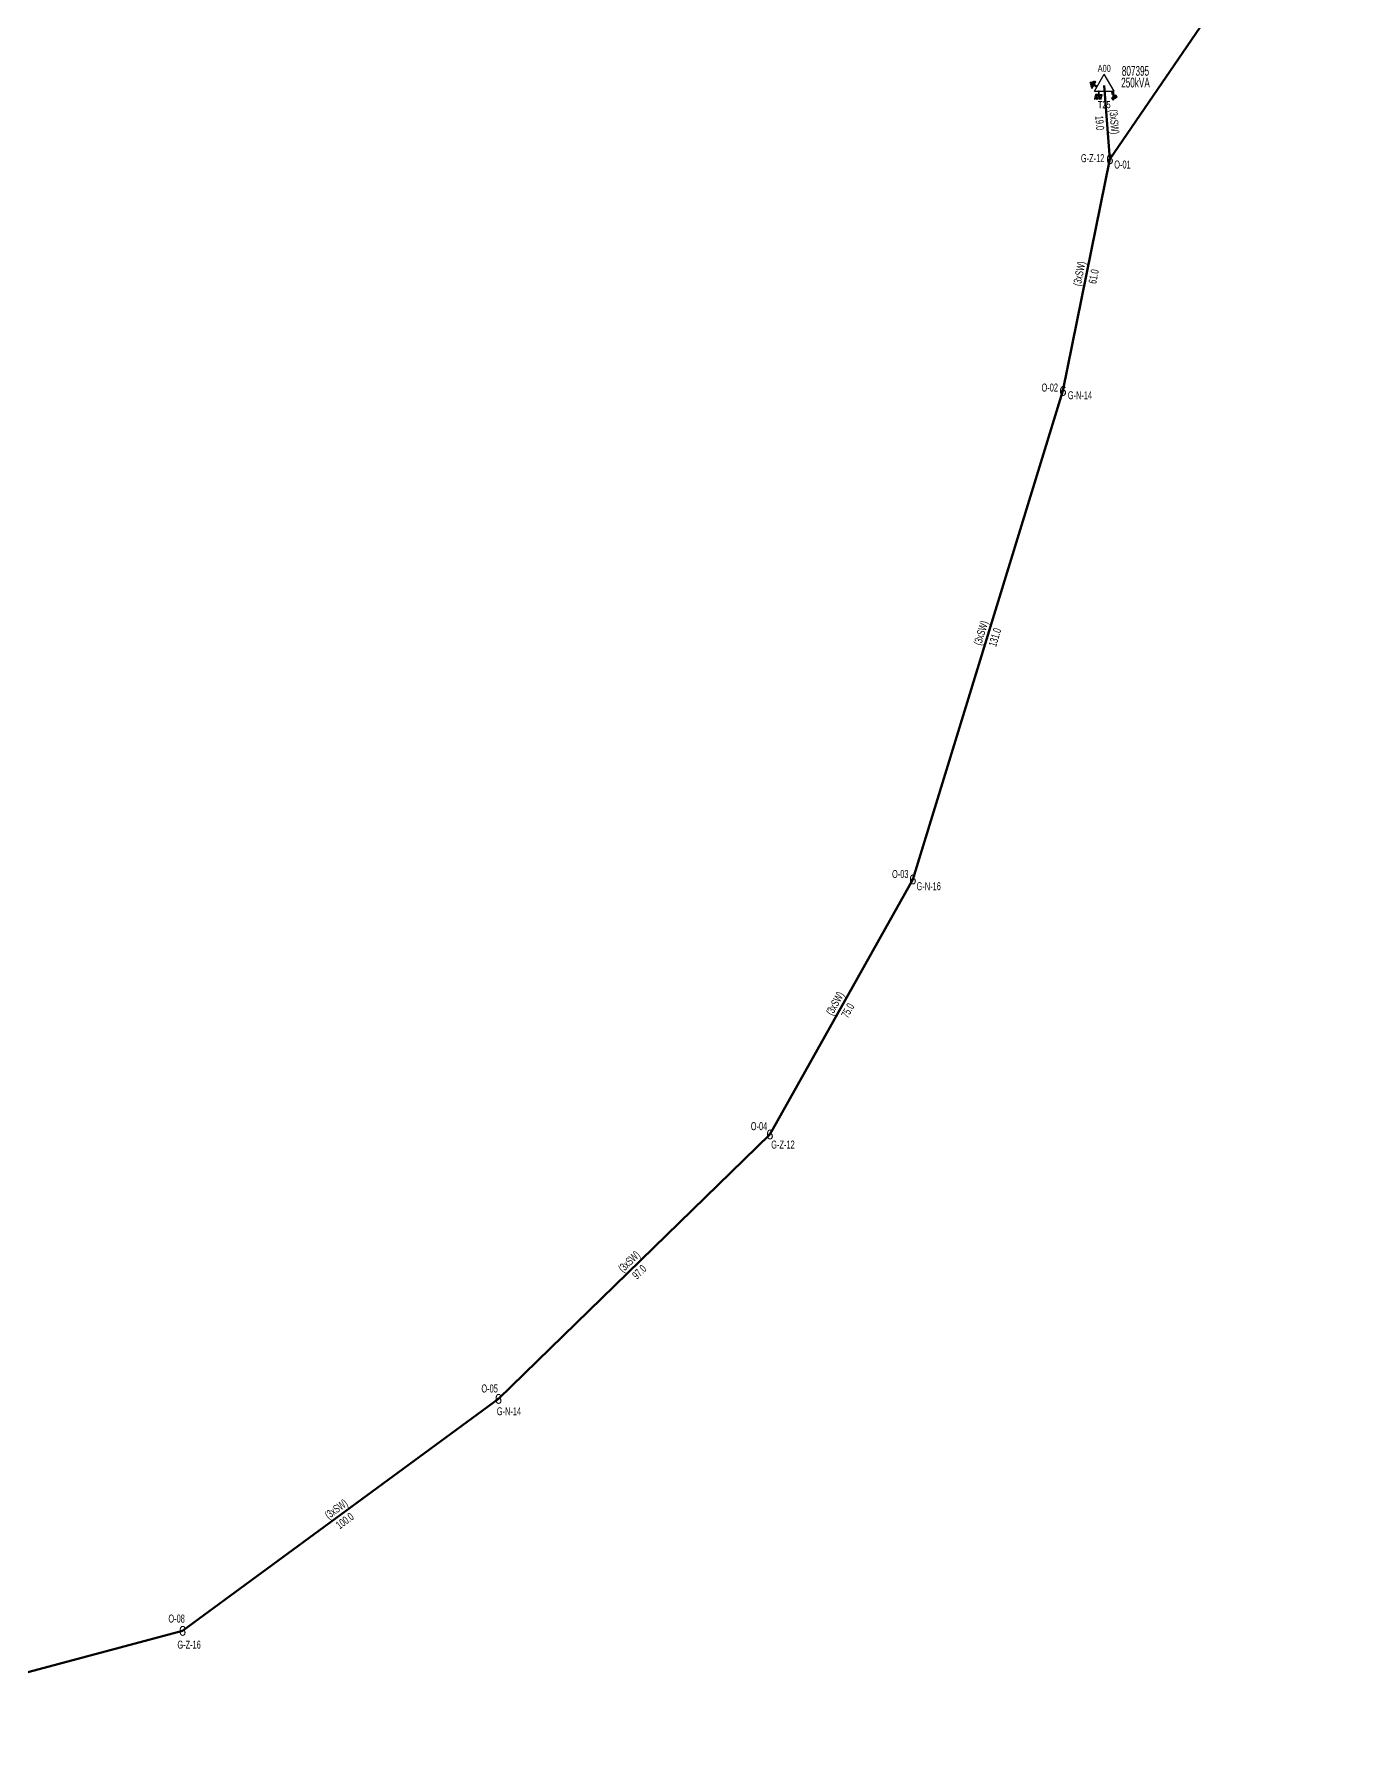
# Model space of a CAD drawing. Header units: millimetres. Extents: x 548672 to 552904, y 4175615 to 4179682.
# Drawn here: x 551269.6 to 551603.6, y 4177751.7 to 4178191.3 of the extents above; entities that cross this region are included whole.
import ezdxf
from ezdxf.enums import TextEntityAlignment as Align

# ---------------------------------------------------------------- set-up
doc = ezdxf.new("R2010")
doc.units = ezdxf.units.MM
for name, color, linetype, lineweight in [('DIREK_ENH_MEVCUT', 6, 'Continuous', 25), ('HAT_OG_HAVAI_MEVCUT', 48, 'Continuous', 70), ('TRAFO_MEVCUT', 5, 'Continuous', 30), ('TRAFO_TADILAT_BYSK', 5, 'Continuous', 30)]:
    doc.layers.add(name, color=color, linetype=linetype, lineweight=lineweight)
doc.styles.add('Direk', font='B_CAD')
doc.styles.get("Standard").update_dxf_attribs({"font": 'Arial'})

# ---------------------------------------------------------------- blocks, each defined once
blk = doc.blocks.new('MEV_DIREK')
h = blk.add_hatch(color=32)
h.paths.add_polyline_path([(-2.14, 0.97), (-2.35, 1.09), (-3.31, -0.55), (-3.09, -0.67), (-2.67, 0.06), (-1.89, -0.39), (-1.79, -0.22), (-2.56, 0.23)])
h.paths.add_polyline_path([(-3.46, -0.17), (-3.33, -0.25), (-2.61, 0.99), (-2.74, 1.06)])
h.paths.add_polyline_path([(-3.54, 0.29), (-3.41, 0.22), (-3.05, 0.82), (-3.18, 0.9)])
h.paths.add_polyline_path([(-3.58, 0.81), (-3.66, 0.68), (-3.53, 0.61), (-3.45, 0.74)])
h.paths.add_polyline_path([(-1.51, -2.34), (-2.26, -2.33), (-2.52, -3.47), (-2.42, -3.47), (-2.21, -2.53), (-1.91, -2.54), (-2.12, -3.47), (-2.02, -3.47), (-1.81, -2.54), (-1.51, -2.54), (-1.72, -3.47), (-1.62, -3.48), (-1.41, -2.54), (-1.11, -2.54), (-1.32, -3.48), (-1.22, -3.48), (-1.01, -2.54), (-0.71, -2.55), (-0.92, -3.48), (-0.82, -3.48), (-0.56, -2.35), (-1.31, -2.34), (-1.31, -1.44), (-1.51, -1.44)])
at = {"layer": 'TRAFO_MEVCUT'}
for points in [[(2.35, -1.57), (2.12, -1.92), (2.08, -1.44), (1.94, -1.44), (2.01, -2.32), (2.25, -1.96), (2.31, -2.67), (2.1, -2.67), (2.39, -2.87), (2.4, -2.86), (2.64, -2.49), (2.45, -2.63)], [(2.35, -1.57), (2.12, -1.92), (2.08, -1.44), (1.94, -1.44), (2.01, -2.32), (2.25, -1.96), (2.31, -2.67), (2.1, -2.67), (2.39, -2.87), (1.98, -3.19), (2.2, -3.79), (2.26, -3.74), (2.08, -3.26), (2.26, -3.13), (2.44, -3.6), (2.49, -3.56), (2.32, -3.08), (2.49, -2.94), (2.67, -3.42), (2.73, -3.38), (2.55, -2.9), (2.73, -2.76), (2.91, -3.24), (2.97, -3.2), (2.79, -2.72), (2.97, -2.58), (3.15, -3.06), (3.21, -3.01), (2.98, -2.42), (2.4, -2.86), (2.64, -2.49), (2.45, -2.63)], [(2.97, -2.58), (3.15, -3.06), (3.21, -3.01), (2.98, -2.42), (2.4, -2.86), (2.64, -2.49), (2.45, -2.63), (2.35, -1.57), (2.12, -1.92), (2.08, -1.44), (1.94, -1.44), (2.01, -2.32), (2.25, -1.96), (2.31, -2.67), (2.1, -2.67), (2.39, -2.87), (1.98, -3.19), (2.2, -3.79), (2.26, -3.74), (2.08, -3.26), (2.26, -3.13), (2.44, -3.6), (2.49, -3.56), (2.32, -3.08), (2.49, -2.94), (2.67, -3.42), (2.73, -3.38), (2.55, -2.9), (2.73, -2.76), (2.91, -3.24), (2.97, -3.2), (2.79, -2.72)]]:
    blk.add_hatch(color=32, dxfattribs=at).paths.add_polyline_path(points)
at = {"layer": 'TRAFO_MEVCUT', "linetype": 'Continuous'}
for p, q in [((-2.5, -1.44), (0, 2.89)), ((2.5, -1.44), (0, 2.89)), ((-2.5, -1.44), (2.5, -1.44))]:
    blk.add_line(p, q, dxfattribs=at)
at = {"layer": 'TRAFO_MEVCUT', "color": 32, "flags": 128}
blk.add_lwpolyline([(1.94, -1.44), (2.08, -1.44), (2.12, -1.92), (2.35, -1.57), (2.45, -2.63), (2.64, -2.49), (2.4, -2.86), (2.98, -2.42), (3.21, -3.01), (3.15, -3.06), (2.97, -2.58), (2.79, -2.72), (2.97, -3.2), (2.91, -3.24), (2.73, -2.76), (2.55, -2.9), (2.73, -3.38), (2.67, -3.42), (2.49, -2.94), (2.32, -3.08), (2.49, -3.56), (2.44, -3.6), (2.26, -3.13), (2.08, -3.26), (2.26, -3.74), (2.2, -3.79), (1.98, -3.19), (2.39, -2.87), (2.1, -2.67), (2.31, -2.67), (2.25, -1.96), (2.01, -2.32), (1.94, -1.44)], dxfattribs=at)
at = {"layer": 'TRAFO_TADILAT_BYSK', "color": 32, "flags": 128}
for points in [[(-3.53, 0.61), (-3.45, 0.74), (-3.58, 0.81), (-3.66, 0.68), (-3.53, 0.61)], [(-3.41, 0.22), (-3.05, 0.82), (-3.18, 0.9), (-3.54, 0.29), (-3.41, 0.22)], [(-3.33, -0.25), (-2.61, 0.99), (-2.74, 1.06), (-3.46, -0.17), (-3.33, -0.25)], [(-1.79, -0.22), (-2.56, 0.23), (-2.14, 0.97), (-2.35, 1.09), (-3.31, -0.55), (-3.09, -0.67), (-2.67, 0.06), (-1.89, -0.39), (-1.79, -0.22)], [(-1.31, -1.44), (-1.51, -1.44), (-1.51, -2.34), (-2.26, -2.33), (-2.52, -3.47), (-2.42, -3.47), (-2.21, -2.53), (-1.91, -2.54), (-2.12, -3.47), (-2.02, -3.47), (-1.81, -2.54), (-1.51, -2.54), (-1.72, -3.47), (-1.62, -3.48), (-1.41, -2.54), (-1.11, -2.54), (-1.32, -3.48), (-1.22, -3.48), (-1.01, -2.54), (-0.71, -2.55), (-0.92, -3.48), (-0.82, -3.48), (-0.56, -2.35), (-1.31, -2.34), (-1.31, -1.44)]]:
    blk.add_lwpolyline(points, dxfattribs=at)

msp = doc.modelspace()

# ---------------------------------------------------------------- linework, layer by layer
at = {"layer": 'HAT_OG_HAVAI_MEVCUT'}
for p, q in [((551603.64, 4178245.1), (551545.04, 4178159.34)), ((551545.04, 4178159.34), (551543.6, 4178178.21)), ((551533.03, 4178099.99), (551545.04, 4178159.34)), ((551533.03, 4178099.99), (551494.57, 4177974.88)), ((551494.57, 4177974.88), (551457.95, 4177909.54)), ((551388.44, 4177841.82), (551457.95, 4177909.54)), ((551388.44, 4177841.82), (551307.52, 4177782.4)), ((551192.58, 4177751.72), (551307.52, 4177782.4))]:
    msp.add_line(p, q, dxfattribs=at)

# ---------------------------------------------------------------- block references
at = {"layer": 'TRAFO_MEVCUT', "linetype": 'ByBlock'}
msp.add_blockref('MEV_DIREK', (551543.6, 4178178.21), dxfattribs=at)

# ---------------------------------------------------------------- texts
at = {"layer": 'DIREK_ENH_MEVCUT', "linetype": 'ByBlock', "width": 0.53}
for s, p in [('G-Z-12', (551540.624972, 4178159.612972)), ('O-01', (551548.264331, 4178157.978496)), ('O-02', (551529.637901, 4178100.852358)), ('G-N-14', (551537.373584, 4178098.88575)), ('O-03', (551491.352503, 4177976.257576)), ('G-N-16', (551498.645126, 4177973.135229)), ('O-04', (551455.173559, 4177911.67105)), ('G-Z-12', (551461.308661, 4177906.962069)), ('O-05', (551386.17757, 4177844.49047)), ('G-N-14', (551391.125697, 4177838.649924)), ('O-08', (551306.006733, 4177785.55595)), ('G-Z-16', (551309.207192, 4177778.881325))]:
    msp.add_text(s, height=2.05, dxfattribs=at).set_placement(p, align=Align.MIDDLE_CENTER)
at = {"layer": 'DIREK_ENH_MEVCUT', "linetype": 'ByBlock', "style": 'Direk'}
for p in [(551545.04, 4178159.34), (551533.03, 4178099.99), (551494.57, 4177974.88), (551457.95, 4177909.54), (551388.44, 4177841.82), (551307.52, 4177782.4)]:
    msp.add_text('6', height=2.5, dxfattribs=at).set_placement(p, align=Align.MIDDLE_CENTER)
at = {"layer": 'HAT_OG_HAVAI_MEVCUT', "lineweight": 30, "width": 0.53}
for s, rotation, p in [('19.0', 274.363875, (551543.472464, 4178168.710323, 275771.8)), ('61.0', 78.560171, (551539.868114, 4178129.496412, 275772.52)), ('131.0', 432.912076, (551514.612477, 4178037.185237, 275747.285)), ('75.0', 420.731418, (551477.001487, 4177941.794431, 275728.975)), ('97.0', 44.252688, (551423.78815, 4177875.071171, 275728.975)), ('100.0', 396.290042, (551348.483092, 4177811.424874, 275653.76))]:
    msp.add_text(s, height=2.05, rotation=rotation, dxfattribs=at).set_placement(p, align=Align.TOP_CENTER)
for rotation, p in [(274.363875, (551545.167536, 4178168.839677, 275771.8)), (78.560171, (551538.201886, 4178129.833588, 275772.52)), (432.912076, (551512.987523, 4178037.684763, 275747.285)), (420.731418, (551475.518513, 4177942.625569, 275728.975)), (44.252688, (551422.60185, 4177876.288829, 275728.975)), (396.290042, (551347.476908, 4177812.795126, 275653.76))]:
    msp.add_text('(3xSW)', height=2.05, rotation=rotation, dxfattribs=at).set_placement(p, align=Align.CENTER)
at = {"layer": 'TRAFO_MEVCUT', "linetype": 'ByBlock', "width": 0.6}
for s, height, p in [('A00', 1.8, (551543.6, 4178181.71)), ('807395', 2.5, (551551.6, 4178180.71)), ('250kVA', 2.5, (551551.6, 4178177.71))]:
    msp.add_text(s, height=height, dxfattribs=at).set_placement(p, align=Align.CENTER)
msp.add_text('T25', height=1.8, dxfattribs=at).set_placement((551543.6, 4178174.21), align=Align.TOP_CENTER)

doc.saveas('drawing.dxf')
